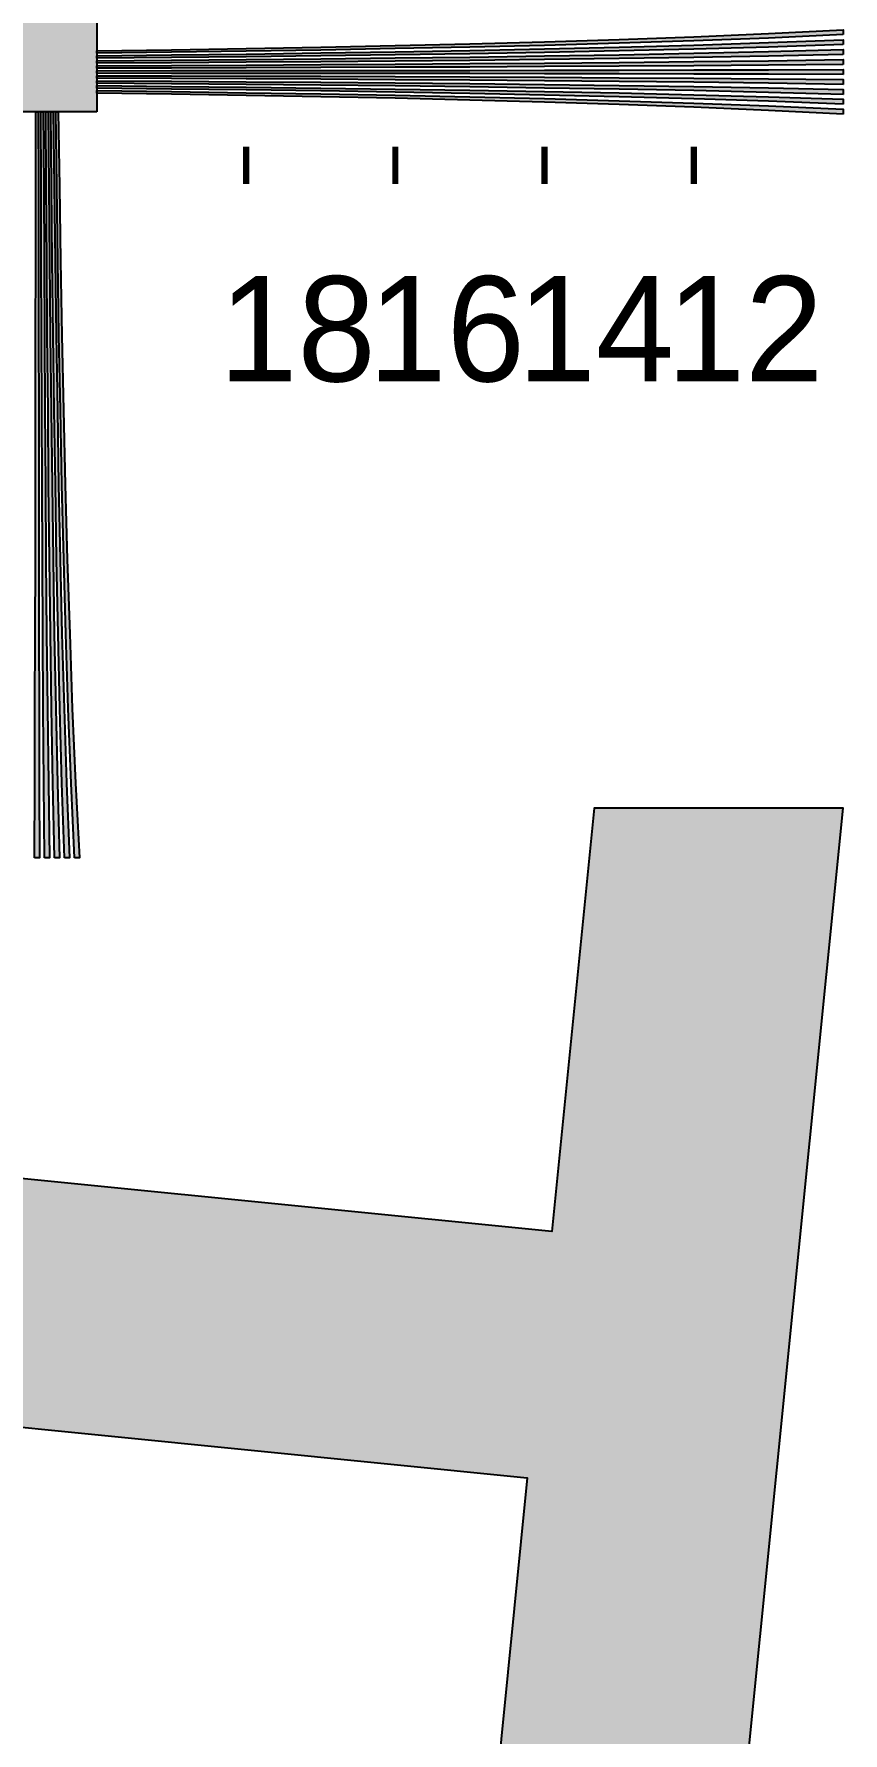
# Model space of a CAD drawing. Header units: millimetres. Extents: x 0 to 306, y 0 to 210.
# Drawn here: x 50.1 to 78.6, y 90 to 149.7 of the extents above; entities that cross this region are included whole.
import ezdxf

# ---------------------------------------------------------------- set-up
doc = ezdxf.new("R2010")
doc.units = ezdxf.units.MM
for name, color, linetype in [('LABELS', 7, 'Continuous'), ('PERIPHERY', 7, 'Continuous'), ('SFR', 7, 'Continuous')]:
    doc.layers.add(name, color=color, linetype=linetype)

msp = doc.modelspace()

# ---------------------------------------------------------------- hatches: boundary and pattern name
at = {"layer": 'PERIPHERY', "true_color": 0x000000}
h = msp.add_hatch(color=7, dxfattribs=at)
h.dxf.hatch_style = 1
h.paths.add_polyline_path([(52.308, 147), (48.807, 147), (48.807, 150.5), (52.308, 150.5), (52.308, 147)])
h = msp.add_hatch(color=7, dxfattribs=at)
h.dxf.hatch_style = 1
h.paths.add_polyline_path([(78.557, 149.712), (75.932, 149.594), (73.307, 149.493), (70.682, 149.41), (68.057, 149.336), (65.432, 149.274), (62.807, 149.222), (60.182, 149.169), (57.557, 149.13), (54.932, 149.091), (52.307, 149.056), (52.307, 149.143), (54.932, 149.182), (57.557, 149.226), (60.182, 149.274), (62.807, 149.331), (65.432, 149.392), (68.057, 149.462), (70.682, 149.545), (73.307, 149.637), (75.932, 149.751), (78.557, 149.887), (78.557, 149.712)])
h = msp.add_hatch(color=7, dxfattribs=at)
h.dxf.hatch_style = 1
h.paths.add_polyline_path([(78.557, 149.362), (75.932, 149.274), (73.307, 149.2), (70.682, 149.139), (68.057, 149.086), (65.432, 149.042), (62.807, 149.003), (60.182, 148.964), (57.557, 148.933), (54.932, 148.907), (52.307, 148.881), (52.307, 148.968), (54.932, 148.999), (57.557, 149.029), (60.182, 149.068), (62.807, 149.112), (65.432, 149.156), (68.057, 149.213), (70.682, 149.274), (73.307, 149.348), (75.932, 149.432), (78.557, 149.536), (78.557, 149.362)])
h = msp.add_hatch(color=7, dxfattribs=at)
h.dxf.hatch_style = 1
h.paths.add_polyline_path([(78.557, 149.012), (75.932, 148.955), (73.307, 148.911), (70.682, 148.872), (68.057, 148.837), (65.432, 148.806), (62.807, 148.784), (60.182, 148.758), (57.557, 148.741), (54.932, 148.723), (52.307, 148.706), (52.307, 148.793), (54.932, 148.815), (57.557, 148.837), (60.182, 148.863), (62.807, 148.894), (65.432, 148.924), (68.057, 148.964), (70.682, 149.003), (73.307, 149.056), (75.932, 149.117), (78.557, 149.187), (78.557, 149.012)])
h = msp.add_hatch(color=7, dxfattribs=at)
h.dxf.hatch_style = 1
h.paths.add_polyline_path([(78.557, 148.662), (75.932, 148.64), (73.307, 148.618), (70.682, 148.6), (68.057, 148.587), (65.432, 148.574), (62.807, 148.565), (60.182, 148.552), (57.557, 148.543), (54.932, 148.539), (52.307, 148.53), (52.307, 148.618), (54.932, 148.631), (57.557, 148.644), (60.182, 148.657), (62.807, 148.674), (65.432, 148.692), (68.057, 148.709), (70.682, 148.736), (73.307, 148.762), (75.932, 148.797), (78.557, 148.836), (78.557, 148.662)])
h = msp.add_hatch(color=7, dxfattribs=at)
h.dxf.hatch_style = 1
h.paths.add_polyline_path([(78.557, 148.312), (75.932, 148.321), (73.307, 148.325), (70.682, 148.334), (68.057, 148.338), (65.432, 148.342), (62.807, 148.347), (60.182, 148.347), (57.557, 148.351), (54.932, 148.351), (52.307, 148.355), (52.307, 148.443), (54.932, 148.447), (57.557, 148.447), (60.182, 148.451), (62.807, 148.456), (65.432, 148.456), (68.057, 148.46), (70.682, 148.464), (73.307, 148.473), (75.932, 148.478), (78.557, 148.486), (78.557, 148.312)])
h = msp.add_hatch(color=7, dxfattribs=at)
h.dxf.hatch_style = 1
h.paths.add_polyline_path([(78.557, 147.962), (75.932, 148.001), (73.307, 148.036), (70.682, 148.062), (68.057, 148.089), (65.432, 148.106), (62.807, 148.128), (60.182, 148.141), (57.557, 148.154), (54.932, 148.168), (52.307, 148.181), (52.307, 148.268), (54.932, 148.259), (57.557, 148.255), (60.182, 148.246), (62.807, 148.237), (65.432, 148.224), (68.057, 148.211), (70.682, 148.198), (73.307, 148.18), (75.932, 148.159), (78.557, 148.137), (78.557, 147.962)])
h = msp.add_hatch(color=7, dxfattribs=at)
h.dxf.hatch_style = 1
h.paths.add_polyline_path([(78.557, 147.612), (75.932, 147.682), (73.307, 147.743), (70.682, 147.795), (68.057, 147.835), (65.432, 147.874), (62.807, 147.909), (60.182, 147.936), (57.557, 147.962), (54.932, 147.984), (52.307, 148.006), (52.307, 148.093), (54.932, 148.076), (57.557, 148.058), (60.182, 148.041), (62.807, 148.019), (65.432, 147.993), (68.057, 147.962), (70.682, 147.927), (73.307, 147.888), (75.932, 147.844), (78.557, 147.787), (78.557, 147.612)])
h = msp.add_hatch(color=7, dxfattribs=at)
h.dxf.hatch_style = 1
h.paths.add_polyline_path([(78.557, 147.262), (75.932, 147.367), (73.307, 147.45), (70.682, 147.524), (68.057, 147.585), (65.432, 147.642), (62.807, 147.691), (60.182, 147.73), (57.557, 147.769), (54.932, 147.8), (52.307, 147.83), (52.307, 147.918), (54.932, 147.891), (57.557, 147.865), (60.182, 147.835), (62.807, 147.8), (65.432, 147.756), (68.057, 147.712), (70.682, 147.66), (73.307, 147.599), (75.932, 147.524), (78.557, 147.437), (78.557, 147.262)])
h = msp.add_hatch(color=7, dxfattribs=at)
h.dxf.hatch_style = 1
h.paths.add_polyline_path([(78.557, 146.912), (75.932, 147.047), (73.307, 147.161), (70.682, 147.253), (68.057, 147.336), (65.432, 147.406), (62.807, 147.472), (60.182, 147.524), (57.557, 147.572), (54.932, 147.616), (52.307, 147.656), (52.307, 147.743), (54.932, 147.708), (57.557, 147.668), (60.182, 147.629), (62.807, 147.581), (65.432, 147.524), (68.057, 147.463), (70.682, 147.389), (73.307, 147.305), (75.932, 147.205), (78.557, 147.087), (78.557, 146.912)])
h = msp.add_hatch(color=7, dxfattribs=at)
h.dxf.hatch_style = 1
h.paths.add_polyline_path([(50.116, 120.75), (50.125, 123.375), (50.13, 126), (50.138, 128.625), (50.143, 131.25), (50.147, 133.875), (50.151, 136.5), (50.151, 139.125), (50.156, 141.75), (50.156, 144.375), (50.16, 147), (50.247, 147), (50.252, 144.375), (50.252, 141.75), (50.256, 139.125), (50.26, 136.5), (50.26, 133.875), (50.265, 131.25), (50.269, 128.625), (50.278, 126), (50.282, 123.375), (50.291, 120.75), (50.116, 120.75)])
h = msp.add_hatch(color=7, dxfattribs=at)
h.dxf.hatch_style = 1
h.paths.add_polyline_path([(50.467, 120.75), (50.445, 123.375), (50.423, 126), (50.405, 128.625), (50.392, 131.25), (50.379, 133.875), (50.37, 136.5), (50.357, 139.125), (50.348, 141.75), (50.344, 144.375), (50.335, 147), (50.422, 147), (50.436, 144.375), (50.449, 141.75), (50.462, 139.125), (50.479, 136.5), (50.497, 133.875), (50.514, 131.25), (50.54, 128.625), (50.567, 126), (50.602, 123.375), (50.641, 120.75), (50.467, 120.75)])
h = msp.add_hatch(color=7, dxfattribs=at)
h.dxf.hatch_style = 1
h.paths.add_polyline_path([(50.817, 120.75), (50.76, 123.375), (50.716, 126), (50.676, 128.625), (50.641, 131.25), (50.611, 133.875), (50.589, 136.5), (50.563, 139.125), (50.545, 141.75), (50.528, 144.375), (50.51, 147), (50.598, 147), (50.62, 144.375), (50.642, 141.75), (50.668, 139.125), (50.698, 136.5), (50.729, 133.875), (50.768, 131.25), (50.808, 128.625), (50.86, 126), (50.921, 123.375), (50.991, 120.75), (50.817, 120.75)])
h = msp.add_hatch(color=7, dxfattribs=at)
h.dxf.hatch_style = 1
h.paths.add_polyline_path([(51.167, 120.75), (51.079, 123.375), (51.005, 126), (50.944, 128.625), (50.891, 131.25), (50.847, 133.875), (50.808, 136.5), (50.769, 139.125), (50.738, 141.75), (50.712, 144.375), (50.685, 147), (50.773, 147), (50.803, 144.375), (50.834, 141.75), (50.873, 139.125), (50.917, 136.5), (50.961, 133.875), (51.018, 131.25), (51.079, 128.625), (51.153, 126), (51.236, 123.375), (51.341, 120.75), (51.167, 120.75)])
h = msp.add_hatch(color=7, dxfattribs=at)
h.dxf.hatch_style = 1
h.paths.add_polyline_path([(51.517, 120.75), (51.398, 123.375), (51.298, 126), (51.215, 128.625), (51.14, 131.25), (51.079, 133.875), (51.027, 136.5), (50.974, 139.125), (50.935, 141.75), (50.895, 144.375), (50.86, 147), (50.948, 147), (50.987, 144.375), (51.031, 141.75), (51.079, 139.125), (51.136, 136.5), (51.197, 133.875), (51.267, 131.25), (51.35, 128.625), (51.442, 126), (51.556, 123.375), (51.691, 120.75), (51.517, 120.75)])
at = {"layer": 'SFR', "true_color": 0x000000}
h = msp.add_hatch(color=7, dxfattribs=at)
h.dxf.hatch_style = 1
h.paths.add_polyline_path([(26.058, 122.5), (22.557, 87.5), (31.307, 87.5), (32.798, 102.401), (67.451, 98.935), (66.307, 87.5), (75.057, 87.5), (78.557, 122.499), (69.807, 122.499), (68.317, 107.598), (33.664, 111.064), (34.807, 122.499), (26.058, 122.499), (26.058, 122.5)])

# ---------------------------------------------------------------- linework, layer by layer
at = {"layer": 'PERIPHERY', "color": 250}
for points in [[(52.308, 147), (48.807, 147), (48.807, 150.5), (52.308, 150.5), (52.308, 147)], [(78.557, 149.712), (75.932, 149.594), (73.307, 149.493), (70.682, 149.41), (68.057, 149.336), (65.432, 149.274), (62.807, 149.222), (60.182, 149.169), (57.557, 149.13), (54.932, 149.091), (52.307, 149.056), (52.307, 149.143), (54.932, 149.182), (57.557, 149.226), (60.182, 149.274), (62.807, 149.331), (65.432, 149.392), (68.057, 149.462), (70.682, 149.545), (73.307, 149.637), (75.932, 149.751), (78.557, 149.887), (78.557, 149.712)], [(78.557, 149.362), (75.932, 149.274), (73.307, 149.2), (70.682, 149.139), (68.057, 149.086), (65.432, 149.042), (62.807, 149.003), (60.182, 148.964), (57.557, 148.933), (54.932, 148.907), (52.307, 148.881), (52.307, 148.968), (54.932, 148.999), (57.557, 149.029), (60.182, 149.068), (62.807, 149.112), (65.432, 149.156), (68.057, 149.213), (70.682, 149.274), (73.307, 149.348), (75.932, 149.432), (78.557, 149.536), (78.557, 149.362)], [(78.557, 149.012), (75.932, 148.955), (73.307, 148.911), (70.682, 148.872), (68.057, 148.837), (65.432, 148.806), (62.807, 148.784), (60.182, 148.758), (57.557, 148.741), (54.932, 148.723), (52.307, 148.706), (52.307, 148.793), (54.932, 148.815), (57.557, 148.837), (60.182, 148.863), (62.807, 148.894), (65.432, 148.924), (68.057, 148.964), (70.682, 149.003), (73.307, 149.056), (75.932, 149.117), (78.557, 149.187), (78.557, 149.012)], [(78.557, 148.662), (75.932, 148.64), (73.307, 148.618), (70.682, 148.6), (68.057, 148.587), (65.432, 148.574), (62.807, 148.565), (60.182, 148.552), (57.557, 148.543), (54.932, 148.539), (52.307, 148.53), (52.307, 148.618), (54.932, 148.631), (57.557, 148.644), (60.182, 148.657), (62.807, 148.674), (65.432, 148.692), (68.057, 148.709), (70.682, 148.736), (73.307, 148.762), (75.932, 148.797), (78.557, 148.836), (78.557, 148.662)], [(78.557, 148.312), (75.932, 148.321), (73.307, 148.325), (70.682, 148.334), (68.057, 148.338), (65.432, 148.342), (62.807, 148.347), (60.182, 148.347), (57.557, 148.351), (54.932, 148.351), (52.307, 148.355), (52.307, 148.443), (54.932, 148.447), (57.557, 148.447), (60.182, 148.451), (62.807, 148.456), (65.432, 148.456), (68.057, 148.46), (70.682, 148.464), (73.307, 148.473), (75.932, 148.478), (78.557, 148.486), (78.557, 148.312)], [(78.557, 147.962), (75.932, 148.001), (73.307, 148.036), (70.682, 148.062), (68.057, 148.089), (65.432, 148.106), (62.807, 148.128), (60.182, 148.141), (57.557, 148.154), (54.932, 148.168), (52.307, 148.181), (52.307, 148.268), (54.932, 148.259), (57.557, 148.255), (60.182, 148.246), (62.807, 148.237), (65.432, 148.224), (68.057, 148.211), (70.682, 148.198), (73.307, 148.18), (75.932, 148.159), (78.557, 148.137), (78.557, 147.962)], [(78.557, 147.612), (75.932, 147.682), (73.307, 147.743), (70.682, 147.795), (68.057, 147.835), (65.432, 147.874), (62.807, 147.909), (60.182, 147.936), (57.557, 147.962), (54.932, 147.984), (52.307, 148.006), (52.307, 148.093), (54.932, 148.076), (57.557, 148.058), (60.182, 148.041), (62.807, 148.019), (65.432, 147.993), (68.057, 147.962), (70.682, 147.927), (73.307, 147.888), (75.932, 147.844), (78.557, 147.787), (78.557, 147.612)], [(78.557, 147.262), (75.932, 147.367), (73.307, 147.45), (70.682, 147.524), (68.057, 147.585), (65.432, 147.642), (62.807, 147.691), (60.182, 147.73), (57.557, 147.769), (54.932, 147.8), (52.307, 147.83), (52.307, 147.918), (54.932, 147.891), (57.557, 147.865), (60.182, 147.835), (62.807, 147.8), (65.432, 147.756), (68.057, 147.712), (70.682, 147.66), (73.307, 147.599), (75.932, 147.524), (78.557, 147.437), (78.557, 147.262)], [(78.557, 146.912), (75.932, 147.047), (73.307, 147.161), (70.682, 147.253), (68.057, 147.336), (65.432, 147.406), (62.807, 147.472), (60.182, 147.524), (57.557, 147.572), (54.932, 147.616), (52.307, 147.656), (52.307, 147.743), (54.932, 147.708), (57.557, 147.668), (60.182, 147.629), (62.807, 147.581), (65.432, 147.524), (68.057, 147.463), (70.682, 147.389), (73.307, 147.305), (75.932, 147.205), (78.557, 147.087), (78.557, 146.912)], [(50.116, 120.75), (50.125, 123.375), (50.13, 126), (50.138, 128.625), (50.143, 131.25), (50.147, 133.875), (50.151, 136.5), (50.151, 139.125), (50.156, 141.75), (50.156, 144.375), (50.16, 147), (50.247, 147), (50.252, 144.375), (50.252, 141.75), (50.256, 139.125), (50.26, 136.5), (50.26, 133.875), (50.265, 131.25), (50.269, 128.625), (50.278, 126), (50.282, 123.375), (50.291, 120.75), (50.116, 120.75)], [(50.467, 120.75), (50.445, 123.375), (50.423, 126), (50.405, 128.625), (50.392, 131.25), (50.379, 133.875), (50.37, 136.5), (50.357, 139.125), (50.348, 141.75), (50.344, 144.375), (50.335, 147), (50.422, 147), (50.436, 144.375), (50.449, 141.75), (50.462, 139.125), (50.479, 136.5), (50.497, 133.875), (50.514, 131.25), (50.54, 128.625), (50.567, 126), (50.602, 123.375), (50.641, 120.75), (50.467, 120.75)], [(50.817, 120.75), (50.76, 123.375), (50.716, 126), (50.676, 128.625), (50.641, 131.25), (50.611, 133.875), (50.589, 136.5), (50.563, 139.125), (50.545, 141.75), (50.528, 144.375), (50.51, 147), (50.598, 147), (50.62, 144.375), (50.642, 141.75), (50.668, 139.125), (50.698, 136.5), (50.729, 133.875), (50.768, 131.25), (50.808, 128.625), (50.86, 126), (50.921, 123.375), (50.991, 120.75), (50.817, 120.75)], [(51.167, 120.75), (51.079, 123.375), (51.005, 126), (50.944, 128.625), (50.891, 131.25), (50.847, 133.875), (50.808, 136.5), (50.769, 139.125), (50.738, 141.75), (50.712, 144.375), (50.685, 147), (50.773, 147), (50.803, 144.375), (50.834, 141.75), (50.873, 139.125), (50.917, 136.5), (50.961, 133.875), (51.018, 131.25), (51.079, 128.625), (51.153, 126), (51.236, 123.375), (51.341, 120.75), (51.167, 120.75)], [(51.517, 120.75), (51.398, 123.375), (51.298, 126), (51.215, 128.625), (51.14, 131.25), (51.079, 133.875), (51.027, 136.5), (50.974, 139.125), (50.935, 141.75), (50.895, 144.375), (50.86, 147), (50.948, 147), (50.987, 144.375), (51.031, 141.75), (51.079, 139.125), (51.136, 136.5), (51.197, 133.875), (51.267, 131.25), (51.35, 128.625), (51.442, 126), (51.556, 123.375), (51.691, 120.75), (51.517, 120.75)]]:
    msp.add_lwpolyline(points, close=True, dxfattribs=at)
at = {"layer": 'PERIPHERY', "color": 250, "lineweight": 35, "const_width": 0.219}
for points in [[(57.558, 144.462), (57.558, 145.774)], [(62.808, 144.462), (62.808, 145.774)], [(68.058, 144.462), (68.058, 145.774)], [(73.307, 144.462), (73.307, 145.774)]]:
    msp.add_lwpolyline(points, dxfattribs=at)
at = {"layer": 'PERIPHERY', "color": 250, "true_color": 0x000000}
for points in [[(52.308, 147), (52.308, 150.5), (48.807, 150.5)], [(48.807, 150.5), (48.807, 147), (52.308, 147)], [(78.557, 149.712), (65.432, 149.392), (52.307, 149.056)], [(78.557, 149.712), (52.307, 149.056), (54.932, 149.091)], [(78.557, 149.712), (54.932, 149.091), (57.557, 149.13)], [(78.557, 149.712), (57.557, 149.13), (60.182, 149.169)], [(78.557, 149.712), (60.182, 149.169), (62.807, 149.222)], [(78.557, 149.712), (62.807, 149.222), (65.432, 149.274)], [(78.557, 149.712), (68.057, 149.462), (65.432, 149.392)], [(78.557, 149.712), (65.432, 149.274), (68.057, 149.336)], [(78.557, 149.712), (70.682, 149.545), (68.057, 149.462)], [(78.557, 149.712), (68.057, 149.336), (70.682, 149.41)], [(78.557, 149.712), (73.307, 149.637), (70.682, 149.545)], [(78.557, 149.712), (70.682, 149.41), (73.307, 149.493)], [(78.557, 149.712), (75.932, 149.751), (73.307, 149.637)], [(73.307, 149.493), (75.932, 149.594), (78.557, 149.712)], [(78.557, 149.712), (78.557, 149.887), (75.932, 149.751)], [(78.557, 149.362), (78.557, 149.536), (75.932, 149.432)], [(65.432, 149.392), (62.807, 149.331), (52.307, 149.056)], [(78.557, 149.362), (60.182, 149.068), (52.307, 148.881)], [(78.557, 149.362), (52.307, 148.881), (54.932, 148.907)], [(62.807, 149.331), (60.182, 149.274), (52.307, 149.056)], [(60.182, 149.274), (57.557, 149.226), (52.307, 149.056)], [(57.557, 149.226), (54.932, 149.182), (52.307, 149.056)], [(54.932, 149.182), (52.307, 149.143), (52.307, 149.056)], [(60.182, 149.068), (57.557, 149.029), (52.307, 148.881)], [(57.557, 149.029), (54.932, 148.999), (52.307, 148.881)], [(78.557, 149.012), (54.932, 148.815), (52.307, 148.793)], [(78.557, 149.012), (52.307, 148.793), (52.307, 148.706)], [(78.557, 149.012), (52.307, 148.706), (54.932, 148.723)], [(54.932, 148.999), (52.307, 148.968), (52.307, 148.881)], [(78.557, 149.362), (54.932, 148.907), (57.557, 148.933)], [(78.557, 149.012), (57.557, 148.837), (54.932, 148.815)], [(78.557, 149.012), (54.932, 148.723), (57.557, 148.741)], [(78.557, 149.362), (57.557, 148.933), (60.182, 148.964)], [(78.557, 149.012), (60.182, 148.863), (57.557, 148.837)], [(78.557, 149.012), (57.557, 148.741), (60.182, 148.758)], [(78.557, 149.362), (62.807, 149.112), (60.182, 149.068)], [(78.557, 149.362), (60.182, 148.964), (62.807, 149.003)], [(78.557, 149.012), (62.807, 148.894), (60.182, 148.863)], [(78.557, 149.012), (60.182, 148.758), (62.807, 148.784)], [(78.557, 149.362), (65.432, 149.156), (62.807, 149.112)], [(78.557, 149.362), (62.807, 149.003), (65.432, 149.042)], [(78.557, 149.012), (65.432, 148.924), (62.807, 148.894)], [(78.557, 149.012), (62.807, 148.784), (65.432, 148.806)], [(78.557, 149.362), (68.057, 149.213), (65.432, 149.156)], [(78.557, 149.362), (65.432, 149.042), (68.057, 149.086)], [(78.557, 149.012), (68.057, 148.964), (65.432, 148.924)], [(78.557, 149.012), (65.432, 148.806), (68.057, 148.837)], [(78.557, 149.362), (70.682, 149.274), (68.057, 149.213)], [(78.557, 149.362), (68.057, 149.086), (70.682, 149.139)], [(78.557, 149.012), (70.682, 149.003), (68.057, 148.964)], [(78.557, 149.012), (68.057, 148.837), (70.682, 148.872)], [(78.557, 149.362), (73.307, 149.348), (70.682, 149.274)], [(78.557, 149.362), (70.682, 149.139), (73.307, 149.2)], [(78.557, 149.012), (73.307, 149.056), (70.682, 149.003)], [(78.557, 149.012), (70.682, 148.872), (73.307, 148.911)], [(78.557, 149.362), (75.932, 149.432), (73.307, 149.348)], [(73.307, 149.2), (75.932, 149.274), (78.557, 149.362)], [(78.557, 149.012), (75.932, 149.117), (73.307, 149.056)], [(73.307, 148.911), (75.932, 148.955), (78.557, 149.012)], [(78.557, 149.012), (78.557, 149.187), (75.932, 149.117)], [(78.557, 148.662), (54.932, 148.631), (52.307, 148.618)], [(78.557, 148.662), (52.307, 148.618), (52.307, 148.53)], [(78.557, 148.662), (52.307, 148.53), (54.932, 148.539)], [(78.557, 148.312), (54.932, 148.447), (52.307, 148.443)], [(52.307, 148.443), (52.307, 148.355), (54.932, 148.351)], [(52.307, 148.443), (54.932, 148.351), (57.557, 148.351)], [(52.307, 148.443), (57.557, 148.351), (60.182, 148.347)], [(52.307, 148.443), (60.182, 148.347), (62.807, 148.347)], [(52.307, 148.443), (62.807, 148.347), (65.432, 148.342)], [(52.307, 148.443), (65.432, 148.342), (68.057, 148.338)], [(52.307, 148.443), (68.057, 148.338), (70.682, 148.334)], [(52.307, 148.443), (70.682, 148.334), (73.307, 148.325)], [(52.307, 148.443), (73.307, 148.325), (75.932, 148.321)], [(52.307, 148.443), (75.932, 148.321), (78.557, 148.312)], [(54.932, 148.259), (52.307, 148.268), (52.307, 148.181)], [(78.557, 148.662), (57.557, 148.644), (54.932, 148.631)], [(78.557, 148.662), (54.932, 148.539), (57.557, 148.543)], [(78.557, 148.312), (57.557, 148.447), (54.932, 148.447)], [(78.557, 148.662), (60.182, 148.657), (57.557, 148.644)], [(78.557, 148.662), (57.557, 148.543), (60.182, 148.552)], [(78.557, 148.312), (60.182, 148.451), (57.557, 148.447)], [(78.557, 148.662), (62.807, 148.674), (60.182, 148.657)], [(78.557, 148.662), (60.182, 148.552), (62.807, 148.565)], [(78.557, 148.312), (62.807, 148.456), (60.182, 148.451)], [(78.557, 148.662), (65.432, 148.692), (62.807, 148.674)], [(78.557, 148.662), (62.807, 148.565), (65.432, 148.574)], [(78.557, 148.312), (65.432, 148.456), (62.807, 148.456)], [(78.557, 148.662), (68.057, 148.709), (65.432, 148.692)], [(78.557, 148.662), (65.432, 148.574), (68.057, 148.587)], [(78.557, 148.312), (68.057, 148.46), (65.432, 148.456)], [(78.557, 148.662), (70.682, 148.736), (68.057, 148.709)], [(78.557, 148.662), (68.057, 148.587), (70.682, 148.6)], [(78.557, 148.312), (70.682, 148.464), (68.057, 148.46)], [(78.557, 148.662), (73.307, 148.762), (70.682, 148.736)], [(78.557, 148.662), (70.682, 148.6), (73.307, 148.618)], [(78.557, 148.312), (73.307, 148.473), (70.682, 148.464)], [(78.557, 148.662), (75.932, 148.797), (73.307, 148.762)], [(73.307, 148.618), (75.932, 148.64), (78.557, 148.662)], [(78.557, 148.312), (75.932, 148.478), (73.307, 148.473)], [(78.557, 148.662), (78.557, 148.836), (75.932, 148.797)], [(78.557, 148.312), (78.557, 148.486), (75.932, 148.478)], [(60.182, 148.246), (54.932, 148.259), (52.307, 148.181)], [(60.182, 148.246), (52.307, 148.181), (54.932, 148.168)], [(65.432, 147.993), (54.932, 148.076), (52.307, 148.093)], [(65.432, 147.993), (52.307, 148.093), (52.307, 148.006)], [(65.432, 147.993), (52.307, 148.006), (54.932, 147.984)], [(68.057, 147.712), (54.932, 147.891), (52.307, 147.918)], [(68.057, 147.712), (52.307, 147.918), (52.307, 147.83)], [(68.057, 147.712), (52.307, 147.83), (54.932, 147.8)], [(68.057, 147.463), (54.932, 147.708), (52.307, 147.743)], [(68.057, 147.463), (52.307, 147.743), (52.307, 147.656)], [(60.182, 148.246), (57.557, 148.255), (54.932, 148.259)], [(60.182, 148.246), (54.932, 148.168), (57.557, 148.154)], [(65.432, 147.993), (57.557, 148.058), (54.932, 148.076)], [(65.432, 147.993), (54.932, 147.984), (57.557, 147.962)], [(68.057, 147.712), (57.557, 147.865), (54.932, 147.891)], [(68.057, 147.712), (54.932, 147.8), (57.557, 147.769)], [(68.057, 147.463), (57.557, 147.668), (54.932, 147.708)], [(60.182, 148.246), (57.557, 148.154), (60.182, 148.141)], [(65.432, 147.993), (60.182, 148.041), (57.557, 148.058)], [(65.432, 147.993), (57.557, 147.962), (60.182, 147.936)], [(68.057, 147.712), (60.182, 147.835), (57.557, 147.865)], [(68.057, 147.712), (57.557, 147.769), (60.182, 147.73)], [(68.057, 147.463), (60.182, 147.629), (57.557, 147.668)], [(78.557, 147.962), (62.807, 148.237), (60.182, 148.246)], [(60.182, 148.246), (60.182, 148.141), (62.807, 148.128)], [(60.182, 148.246), (62.807, 148.128), (65.432, 148.106)], [(60.182, 148.246), (65.432, 148.106), (68.057, 148.089)], [(60.182, 148.246), (68.057, 148.089), (70.682, 148.062)], [(60.182, 148.246), (70.682, 148.062), (73.307, 148.036)], [(60.182, 148.246), (73.307, 148.036), (75.932, 148.001)], [(60.182, 148.246), (75.932, 148.001), (78.557, 147.962)], [(65.432, 147.993), (62.807, 148.019), (60.182, 148.041)], [(65.432, 147.993), (60.182, 147.936), (62.807, 147.909)], [(65.432, 147.756), (62.807, 147.8), (60.182, 147.835)], [(68.057, 147.712), (65.432, 147.756), (60.182, 147.835)], [(68.057, 147.712), (60.182, 147.73), (62.807, 147.691)], [(78.557, 147.962), (65.432, 148.224), (62.807, 148.237)], [(65.432, 147.993), (62.807, 147.909), (65.432, 147.874)], [(68.057, 147.712), (62.807, 147.691), (65.432, 147.642)], [(78.557, 147.962), (68.057, 148.211), (65.432, 148.224)], [(78.557, 147.612), (68.057, 147.962), (65.432, 147.993)], [(65.432, 147.993), (65.432, 147.874), (68.057, 147.835)], [(65.432, 147.993), (68.057, 147.835), (70.682, 147.795)], [(65.432, 147.993), (70.682, 147.795), (73.307, 147.743)], [(65.432, 147.993), (73.307, 147.743), (75.932, 147.682)], [(65.432, 147.993), (75.932, 147.682), (78.557, 147.612)], [(68.057, 147.712), (65.432, 147.642), (68.057, 147.585)], [(78.557, 147.962), (70.682, 148.198), (68.057, 148.211)], [(78.557, 147.612), (70.682, 147.927), (68.057, 147.962)], [(78.557, 147.262), (70.682, 147.66), (68.057, 147.712)], [(68.057, 147.712), (68.057, 147.585), (70.682, 147.524)], [(68.057, 147.712), (70.682, 147.524), (73.307, 147.45)], [(68.057, 147.712), (73.307, 147.45), (75.932, 147.367)], [(68.057, 147.712), (75.932, 147.367), (78.557, 147.262)], [(78.557, 147.962), (73.307, 148.18), (70.682, 148.198)], [(78.557, 147.612), (73.307, 147.888), (70.682, 147.927)], [(78.557, 147.962), (75.932, 148.159), (73.307, 148.18)], [(78.557, 147.612), (75.932, 147.844), (73.307, 147.888)], [(78.557, 147.962), (78.557, 148.137), (75.932, 148.159)], [(78.557, 147.612), (78.557, 147.787), (75.932, 147.844)], [(68.057, 147.463), (52.307, 147.656), (54.932, 147.616)], [(68.057, 147.463), (54.932, 147.616), (57.557, 147.572)], [(68.057, 147.463), (57.557, 147.572), (60.182, 147.524)], [(68.057, 147.463), (62.807, 147.581), (60.182, 147.629)], [(68.057, 147.463), (60.182, 147.524), (62.807, 147.472)], [(68.057, 147.463), (65.432, 147.524), (62.807, 147.581)], [(68.057, 147.463), (62.807, 147.472), (65.432, 147.406)], [(68.057, 147.463), (65.432, 147.406), (68.057, 147.336)], [(78.557, 146.912), (70.682, 147.389), (68.057, 147.463)], [(68.057, 147.463), (68.057, 147.336), (70.682, 147.253)], [(68.057, 147.463), (70.682, 147.253), (73.307, 147.161)], [(68.057, 147.463), (73.307, 147.161), (75.932, 147.047)], [(68.057, 147.463), (75.932, 147.047), (78.557, 146.912)], [(78.557, 147.262), (73.307, 147.599), (70.682, 147.66)], [(78.557, 146.912), (73.307, 147.305), (70.682, 147.389)], [(78.557, 147.262), (75.932, 147.524), (73.307, 147.599)], [(78.557, 146.912), (75.932, 147.205), (73.307, 147.305)], [(78.557, 147.262), (78.557, 147.437), (75.932, 147.524)], [(78.557, 146.912), (78.557, 147.087), (75.932, 147.205)], [(50.116, 120.75), (50.252, 144.375), (50.247, 147)], [(50.247, 147), (50.125, 123.375), (50.116, 120.75)], [(50.247, 147), (50.13, 126), (50.125, 123.375)], [(50.247, 147), (50.138, 128.625), (50.13, 126)], [(50.247, 147), (50.143, 131.25), (50.138, 128.625)], [(50.247, 147), (50.147, 133.875), (50.143, 131.25)], [(50.247, 147), (50.151, 136.5), (50.147, 133.875)], [(50.247, 147), (50.156, 141.75), (50.151, 139.125)], [(50.247, 147), (50.151, 139.125), (50.151, 136.5)], [(50.247, 147), (50.16, 147), (50.156, 144.375)], [(50.247, 147), (50.156, 144.375), (50.156, 141.75)], [(50.467, 120.75), (50.422, 147), (50.335, 147)], [(50.467, 120.75), (50.335, 147), (50.344, 144.375)], [(50.467, 120.75), (50.436, 144.375), (50.422, 147)], [(50.817, 120.75), (50.598, 147), (50.51, 147)], [(50.817, 120.75), (50.51, 147), (50.528, 144.375)], [(50.817, 120.75), (50.62, 144.375), (50.598, 147)], [(50.803, 144.375), (50.773, 147), (50.685, 147)], [(50.834, 141.75), (50.803, 144.375), (50.685, 147)], [(50.873, 139.125), (50.834, 141.75), (50.685, 147)], [(51.167, 120.75), (50.873, 139.125), (50.685, 147)], [(51.167, 120.75), (50.685, 147), (50.712, 144.375)], [(50.987, 144.375), (50.948, 147), (50.86, 147)], [(51.031, 141.75), (50.987, 144.375), (50.86, 147)], [(51.079, 139.125), (51.031, 141.75), (50.86, 147)], [(51.136, 136.5), (51.079, 139.125), (50.86, 147)], [(51.197, 133.875), (51.136, 136.5), (50.86, 147)], [(51.517, 120.75), (51.197, 133.875), (50.86, 147)], [(51.517, 120.75), (50.86, 147), (50.895, 144.375)], [(50.116, 120.75), (50.252, 141.75), (50.252, 144.375)], [(50.467, 120.75), (50.344, 144.375), (50.348, 141.75)], [(50.467, 120.75), (50.449, 141.75), (50.436, 144.375)], [(50.817, 120.75), (50.528, 144.375), (50.545, 141.75)], [(50.817, 120.75), (50.642, 141.75), (50.62, 144.375)], [(51.167, 120.75), (50.712, 144.375), (50.738, 141.75)], [(51.517, 120.75), (50.895, 144.375), (50.935, 141.75)], [(50.116, 120.75), (50.256, 139.125), (50.252, 141.75)], [(50.467, 120.75), (50.348, 141.75), (50.357, 139.125)], [(50.467, 120.75), (50.462, 139.125), (50.449, 141.75)], [(50.817, 120.75), (50.545, 141.75), (50.563, 139.125)], [(50.817, 120.75), (50.668, 139.125), (50.642, 141.75)], [(51.167, 120.75), (50.738, 141.75), (50.769, 139.125)], [(51.517, 120.75), (50.935, 141.75), (50.974, 139.125)], [(50.116, 120.75), (50.26, 136.5), (50.256, 139.125)], [(50.467, 120.75), (50.357, 139.125), (50.37, 136.5)], [(50.467, 120.75), (50.479, 136.5), (50.462, 139.125)], [(50.817, 120.75), (50.563, 139.125), (50.589, 136.5)], [(50.817, 120.75), (50.698, 136.5), (50.668, 139.125)], [(51.167, 120.75), (50.769, 139.125), (50.808, 136.5)], [(51.167, 120.75), (50.917, 136.5), (50.873, 139.125)], [(51.517, 120.75), (50.974, 139.125), (51.027, 136.5)], [(50.116, 120.75), (50.26, 133.875), (50.26, 136.5)], [(50.467, 120.75), (50.37, 136.5), (50.379, 133.875)], [(50.467, 120.75), (50.497, 133.875), (50.479, 136.5)], [(50.817, 120.75), (50.589, 136.5), (50.611, 133.875)], [(50.817, 120.75), (50.729, 133.875), (50.698, 136.5)], [(51.167, 120.75), (50.808, 136.5), (50.847, 133.875)], [(51.167, 120.75), (50.961, 133.875), (50.917, 136.5)], [(51.517, 120.75), (51.027, 136.5), (51.079, 133.875)], [(50.116, 120.75), (50.265, 131.25), (50.26, 133.875)], [(50.467, 120.75), (50.379, 133.875), (50.392, 131.25)], [(50.467, 120.75), (50.514, 131.25), (50.497, 133.875)], [(50.817, 120.75), (50.611, 133.875), (50.641, 131.25)], [(50.817, 120.75), (50.768, 131.25), (50.729, 133.875)], [(51.167, 120.75), (50.847, 133.875), (50.891, 131.25)], [(51.167, 120.75), (51.018, 131.25), (50.961, 133.875)], [(51.517, 120.75), (51.079, 133.875), (51.14, 131.25)], [(51.517, 120.75), (51.267, 131.25), (51.197, 133.875)], [(50.116, 120.75), (50.269, 128.625), (50.265, 131.25)], [(50.467, 120.75), (50.392, 131.25), (50.405, 128.625)], [(50.467, 120.75), (50.54, 128.625), (50.514, 131.25)], [(50.817, 120.75), (50.641, 131.25), (50.676, 128.625)], [(50.817, 120.75), (50.808, 128.625), (50.768, 131.25)], [(51.167, 120.75), (50.891, 131.25), (50.944, 128.625)], [(51.167, 120.75), (51.079, 128.625), (51.018, 131.25)], [(51.517, 120.75), (51.14, 131.25), (51.215, 128.625)], [(51.517, 120.75), (51.35, 128.625), (51.267, 131.25)], [(50.116, 120.75), (50.278, 126), (50.269, 128.625)], [(50.467, 120.75), (50.405, 128.625), (50.423, 126)], [(50.467, 120.75), (50.567, 126), (50.54, 128.625)], [(50.817, 120.75), (50.676, 128.625), (50.716, 126)], [(50.817, 120.75), (50.86, 126), (50.808, 128.625)], [(51.167, 120.75), (50.944, 128.625), (51.005, 126)], [(51.167, 120.75), (51.153, 126), (51.079, 128.625)], [(51.517, 120.75), (51.215, 128.625), (51.298, 126)], [(51.517, 120.75), (51.442, 126), (51.35, 128.625)], [(50.116, 120.75), (50.282, 123.375), (50.278, 126)], [(50.423, 126), (50.445, 123.375), (50.467, 120.75)], [(50.467, 120.75), (50.602, 123.375), (50.567, 126)], [(50.716, 126), (50.76, 123.375), (50.817, 120.75)], [(50.817, 120.75), (50.921, 123.375), (50.86, 126)], [(51.005, 126), (51.079, 123.375), (51.167, 120.75)], [(51.167, 120.75), (51.236, 123.375), (51.153, 126)], [(51.298, 126), (51.398, 123.375), (51.517, 120.75)], [(51.517, 120.75), (51.556, 123.375), (51.442, 126)], [(50.116, 120.75), (50.291, 120.75), (50.282, 123.375)], [(50.467, 120.75), (50.641, 120.75), (50.602, 123.375)], [(50.817, 120.75), (50.991, 120.75), (50.921, 123.375)], [(51.167, 120.75), (51.341, 120.75), (51.236, 123.375)], [(51.517, 120.75), (51.691, 120.75), (51.556, 123.375)]]:
    msp.add_solid(points, dxfattribs=at)
at = {"layer": 'SFR', "color": 250}
msp.add_lwpolyline([(26.058, 122.5), (22.557, 87.5), (31.307, 87.5), (32.798, 102.401), (67.451, 98.935), (66.307, 87.5), (75.057, 87.5), (78.557, 122.499), (69.807, 122.499), (68.317, 107.598), (33.664, 111.064), (34.807, 122.499), (26.058, 122.499), (26.058, 122.5)], close=True, dxfattribs=at)
at = {"layer": 'SFR', "color": 250, "true_color": 0x000000}
for points in [[(67.451, 98.935), (75.057, 87.5), (78.557, 122.499)], [(67.451, 98.935), (78.557, 122.499), (69.807, 122.499)], [(67.451, 98.935), (69.807, 122.499), (68.317, 107.598)], [(32.798, 102.401), (68.317, 107.598), (33.664, 111.064)], [(32.798, 102.401), (67.451, 98.935), (68.317, 107.598)], [(67.451, 98.935), (66.307, 87.5), (75.057, 87.5)]]:
    msp.add_solid(points, dxfattribs=at)

# ---------------------------------------------------------------- texts
at = {"layer": 'LABELS', "color": 250}
for s, p in [('18', (56.607, 137.511)), ('16', (61.857, 137.511)), ('14', (67.107, 137.511)), ('12', (72.357, 137.511))]:
    msp.add_text(s, height=3.7042, dxfattribs=at).set_placement(p)

doc.saveas('drawing.dxf')
